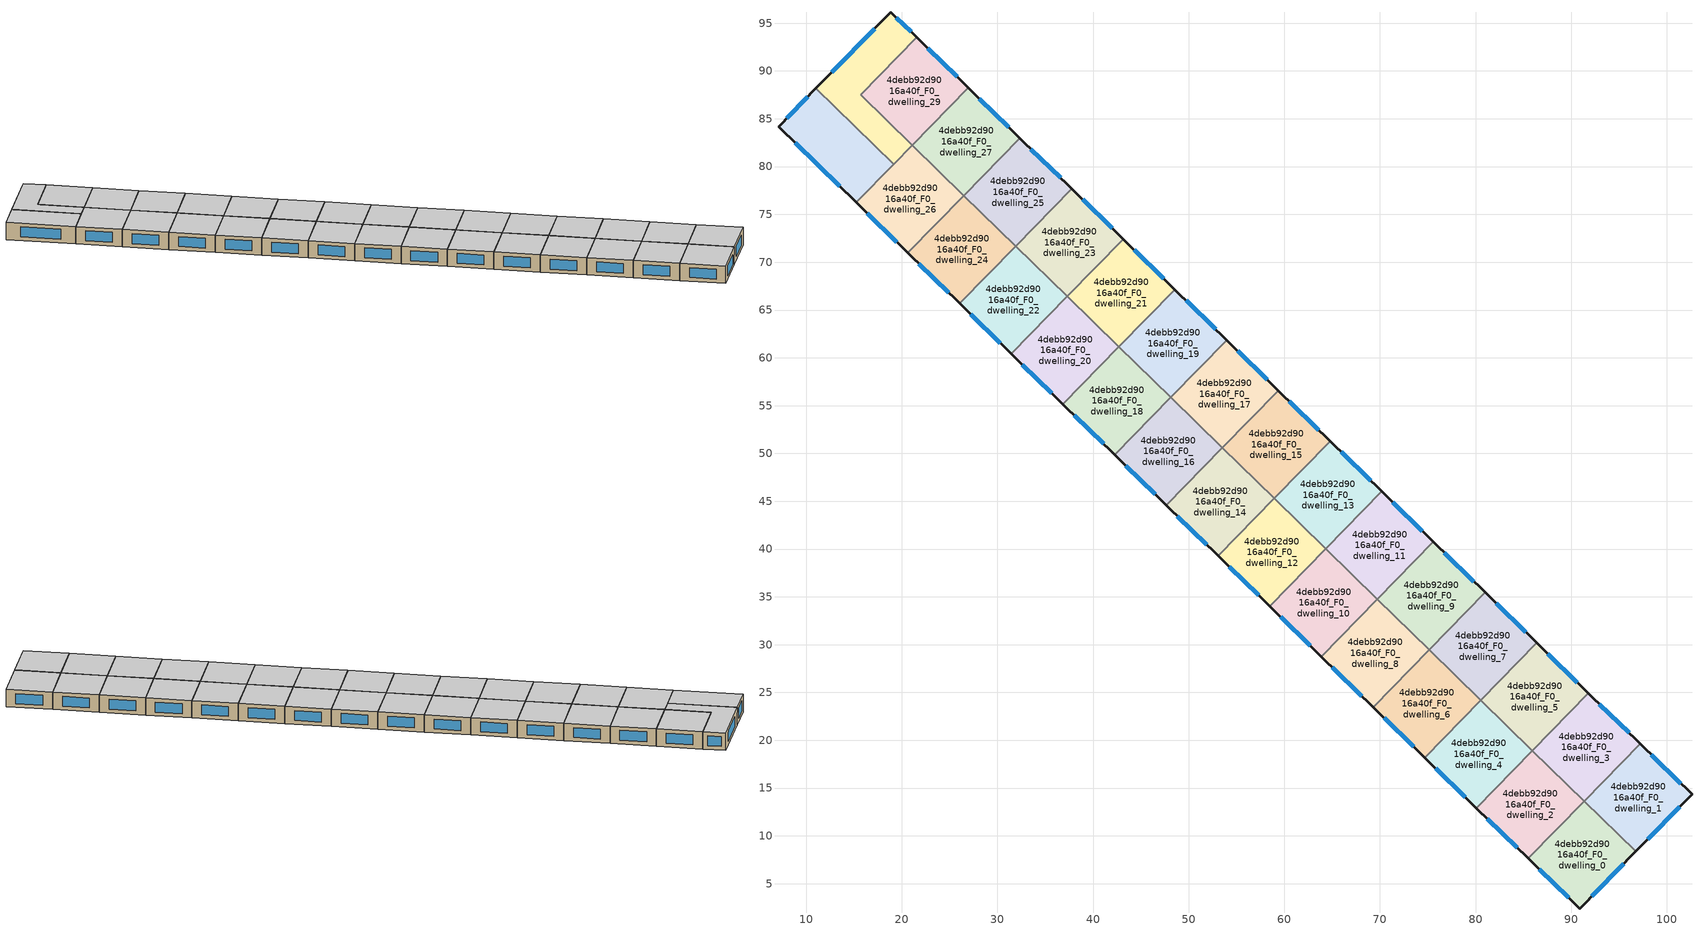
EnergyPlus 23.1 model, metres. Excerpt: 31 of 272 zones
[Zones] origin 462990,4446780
4debb92d9016a40f_F0_dwelling_0
 floor ground (EU_floor_Construction): 96.78,8.37 90.88,2.38 85.5,7.63 91.36,13.63 91.37,13.64 z0
 wall outside (EU_wall_Construction): 85.5,7.63 90.88,2.38 96.78,8.37 z0:3
 wall to 4debb92d9016a40f_F0_dwelling_2 (EU_wall_Construction): 91.36,13.63 85.5,7.63 z0:3
 wall to 4debb92d9016a40f_F0_dwelling_1 (EU_wall_Construction): 96.78,8.37 91.37,13.64 z0:3
 wall to 4debb92d9016a40f_F0_dwelling_3 (EU_wall_Construction): 91.37,13.64 91.36,13.63 z0:3
 window (EU_Window_Construction): 92.15,3.66 95.51,7.08 / 86.65,6.51 89.73,3.5 z0.64:2.36
 ceiling to 4debb92d9016a40f_F1_dwelling_0 (EU_floor_Construction): 90.88,2.38 96.78,8.37 91.37,13.64 91.36,13.63 85.5,7.63 z3
4debb92d9016a40f_F0_dwelling_1
 floor ground (EU_floor_Construction): 102.64,14.33 96.78,8.37 91.37,13.64 97.21,19.63 z0
 wall outside (EU_wall_Construction): 96.78,8.37 102.64,14.33 97.21,19.63 z0:3
 wall to 4debb92d9016a40f_F0_dwelling_3 (EU_wall_Construction): 97.21,19.63 91.37,13.64 z0:3
 window (EU_Window_Construction): 98.03,9.64 101.39,13.05 / 101.48,15.46 98.38,18.49 z0.64:2.36
 ceiling to 4debb92d9016a40f_F1_dwelling_1 (EU_floor_Construction): 96.78,8.37 102.64,14.33 97.21,19.63 91.37,13.64 z3
4debb92d9016a40f_F0_dwelling_10
 floor ground (EU_floor_Construction): 69.73,34.74 63.88,28.75 58.47,34.03 64.33,40.02 z0
 wall outside (EU_wall_Construction): 58.47,34.03 63.88,28.75 z0:3
 wall to 4debb92d9016a40f_F0_dwelling_12 (EU_wall_Construction): 64.33,40.02 58.47,34.03 z0:3
 wall to 4debb92d9016a40f_F0_dwelling_11 (EU_wall_Construction): 69.73,34.74 64.33,40.02 z0:3
 wall to 4debb92d9016a40f_F0_dwelling_8 (EU_wall_Construction): 63.88,28.75 69.73,34.74 z0:3
 window (EU_Window_Construction): 59.63,32.89 62.72,29.88 z0.64:2.36
 ceiling to 4debb92d9016a40f_F1_dwelling_10 (EU_floor_Construction): 63.88,28.75 69.73,34.74 64.33,40.02 58.47,34.03 z3
4debb92d9016a40f_F0_dwelling_11
 floor ground (EU_floor_Construction): 75.59,40.74 69.73,34.74 64.33,40.02 70.19,46.02 z0
 wall outside (EU_wall_Construction): 75.59,40.74 70.19,46.02 z0:3
 wall to 4debb92d9016a40f_F0_dwelling_13 (EU_wall_Construction): 70.19,46.02 64.33,40.02 z0:3
 wall to 4debb92d9016a40f_F0_dwelling_9 (EU_wall_Construction): 69.73,34.74 75.59,40.74 z0:3
 window (EU_Window_Construction): 74.43,41.87 71.34,44.89 z0.64:2.36
 ceiling to 4debb92d9016a40f_F1_dwelling_11 (EU_floor_Construction): 69.73,34.74 75.59,40.74 70.19,46.02 64.33,40.02 z3
4debb92d9016a40f_F0_dwelling_12
 floor ground (EU_floor_Construction): 64.33,40.02 58.47,34.03 53.07,39.3 58.92,45.3 z0
 wall outside (EU_wall_Construction): 53.07,39.3 58.47,34.03 z0:3
 wall to 4debb92d9016a40f_F0_dwelling_14 (EU_wall_Construction): 58.92,45.3 53.07,39.3 z0:3
 wall to 4debb92d9016a40f_F0_dwelling_13 (EU_wall_Construction): 64.33,40.02 58.92,45.3 z0:3
 window (EU_Window_Construction): 54.23,38.17 57.32,35.16 z0.64:2.36
 ceiling to 4debb92d9016a40f_F1_dwelling_12 (EU_floor_Construction): 58.47,34.03 64.33,40.02 58.92,45.3 53.07,39.3 z3
4debb92d9016a40f_F0_dwelling_13
 floor ground (EU_floor_Construction): 70.19,46.02 64.33,40.02 58.92,45.3 64.78,51.3 z0
 wall outside (EU_wall_Construction): 70.19,46.02 64.78,51.3 z0:3
 wall to 4debb92d9016a40f_F0_dwelling_15 (EU_wall_Construction): 64.78,51.3 58.92,45.3 z0:3
 window (EU_Window_Construction): 69.03,47.15 65.94,50.17 z0.64:2.36
 ceiling to 4debb92d9016a40f_F1_dwelling_13 (EU_floor_Construction): 64.33,40.02 70.19,46.02 64.78,51.3 58.92,45.3 z3
4debb92d9016a40f_F0_dwelling_14
 floor ground (EU_floor_Construction): 58.92,45.3 53.07,39.3 47.66,44.58 53.52,50.58 z0
 wall outside (EU_wall_Construction): 47.66,44.58 53.07,39.3 z0:3
 wall to 4debb92d9016a40f_F0_dwelling_16 (EU_wall_Construction): 53.52,50.58 47.66,44.58 z0:3
 wall to 4debb92d9016a40f_F0_dwelling_15 (EU_wall_Construction): 58.92,45.3 53.52,50.58 z0:3
 window (EU_Window_Construction): 48.82,43.45 51.91,40.43 z0.64:2.36
 ceiling to 4debb92d9016a40f_F1_dwelling_14 (EU_floor_Construction): 53.07,39.3 58.92,45.3 53.52,50.58 47.66,44.58 z3
4debb92d9016a40f_F0_dwelling_15
 floor ground (EU_floor_Construction): 64.78,51.3 58.92,45.3 53.52,50.58 59.38,56.58 z0
 wall outside (EU_wall_Construction): 64.78,51.3 59.38,56.58 z0:3
 wall to 4debb92d9016a40f_F0_dwelling_17 (EU_wall_Construction): 59.38,56.58 53.52,50.58 z0:3
 window (EU_Window_Construction): 63.62,52.43 60.53,55.45 z0.64:2.36
 ceiling to 4debb92d9016a40f_F1_dwelling_15 (EU_floor_Construction): 58.92,45.3 64.78,51.3 59.38,56.58 53.52,50.58 z3
4debb92d9016a40f_F0_dwelling_16
 floor ground (EU_floor_Construction): 53.52,50.58 47.66,44.58 42.26,49.86 48.11,55.86 z0
 wall outside (EU_wall_Construction): 42.26,49.86 47.66,44.58 z0:3
 wall to 4debb92d9016a40f_F0_dwelling_18 (EU_wall_Construction): 48.11,55.86 42.26,49.86 z0:3
 wall to 4debb92d9016a40f_F0_dwelling_17 (EU_wall_Construction): 53.52,50.58 48.11,55.86 z0:3
 window (EU_Window_Construction): 43.41,48.73 46.5,45.71 z0.64:2.36
 ceiling to 4debb92d9016a40f_F1_dwelling_16 (EU_floor_Construction): 47.66,44.58 53.52,50.58 48.11,55.86 42.26,49.86 z3
4debb92d9016a40f_F0_dwelling_17
 floor ground (EU_floor_Construction): 59.38,56.58 53.52,50.58 48.11,55.86 53.97,61.86 z0
 wall outside (EU_wall_Construction): 59.38,56.58 53.97,61.86 z0:3
 wall to 4debb92d9016a40f_F0_dwelling_19 (EU_wall_Construction): 53.97,61.86 48.11,55.86 z0:3
 window (EU_Window_Construction): 58.22,57.71 55.13,60.72 z0.64:2.36
 ceiling to 4debb92d9016a40f_F1_dwelling_17 (EU_floor_Construction): 53.52,50.58 59.38,56.58 53.97,61.86 48.11,55.86 z3
4debb92d9016a40f_F0_dwelling_18
 floor ground (EU_floor_Construction): 48.11,55.86 42.26,49.86 36.85,55.14 42.71,61.14 z0
 wall outside (EU_wall_Construction): 36.85,55.14 42.26,49.86 z0:3
 wall to 4debb92d9016a40f_F0_dwelling_20 (EU_wall_Construction): 42.71,61.14 36.85,55.14 z0:3
 wall to 4debb92d9016a40f_F0_dwelling_19 (EU_wall_Construction): 48.11,55.86 42.71,61.14 z0:3
 window (EU_Window_Construction): 38.01,54.01 41.1,50.99 z0.64:2.36
 ceiling to 4debb92d9016a40f_F1_dwelling_18 (EU_floor_Construction): 42.26,49.86 48.11,55.86 42.71,61.14 36.85,55.14 z3
4debb92d9016a40f_F0_dwelling_19
 floor ground (EU_floor_Construction): 53.97,61.86 48.11,55.86 42.71,61.14 48.56,67.13 z0
 wall outside (EU_wall_Construction): 53.97,61.86 48.56,67.13 z0:3
 wall to 4debb92d9016a40f_F0_dwelling_21 (EU_wall_Construction): 48.56,67.13 42.71,61.14 z0:3
 window (EU_Window_Construction): 52.81,62.99 49.72,66 z0.64:2.36
 ceiling to 4debb92d9016a40f_F1_dwelling_19 (EU_floor_Construction): 48.11,55.86 53.97,61.86 48.56,67.13 42.71,61.14 z3
4debb92d9016a40f_F0_dwelling_2
 floor ground (EU_floor_Construction): 91.36,13.63 85.5,7.63 80.09,12.91 85.95,18.91 z0
 wall outside (EU_wall_Construction): 80.09,12.91 85.5,7.63 z0:3
 wall to 4debb92d9016a40f_F0_dwelling_4 (EU_wall_Construction): 85.95,18.91 80.09,12.91 z0:3
 wall to 4debb92d9016a40f_F0_dwelling_3 (EU_wall_Construction): 91.36,13.63 85.95,18.91 z0:3
 window (EU_Window_Construction): 81.25,11.78 84.34,8.76 z0.64:2.36
 ceiling to 4debb92d9016a40f_F1_dwelling_2 (EU_floor_Construction): 85.5,7.63 91.36,13.63 85.95,18.91 80.09,12.91 z3
4debb92d9016a40f_F0_dwelling_20
 floor ground (EU_floor_Construction): 42.71,61.14 36.85,55.14 31.45,60.42 37.3,66.41 z0
 wall outside (EU_wall_Construction): 31.45,60.42 36.85,55.14 z0:3
 wall to 4debb92d9016a40f_F0_dwelling_22 (EU_wall_Construction): 37.3,66.41 31.45,60.42 z0:3
 wall to 4debb92d9016a40f_F0_dwelling_21 (EU_wall_Construction): 42.71,61.14 37.3,66.41 z0:3
 window (EU_Window_Construction): 32.6,59.29 35.69,56.27 z0.64:2.36
 ceiling to 4debb92d9016a40f_F1_dwelling_20 (EU_floor_Construction): 36.85,55.14 42.71,61.14 37.3,66.41 31.45,60.42 z3
4debb92d9016a40f_F0_dwelling_21
 floor ground (EU_floor_Construction): 48.56,67.13 42.71,61.14 37.3,66.41 43.16,72.41 z0
 wall outside (EU_wall_Construction): 48.56,67.13 43.16,72.41 z0:3
 wall to 4debb92d9016a40f_F0_dwelling_23 (EU_wall_Construction): 43.16,72.41 37.3,66.41 z0:3
 window (EU_Window_Construction): 47.41,68.26 44.32,71.28 z0.64:2.36
 ceiling to 4debb92d9016a40f_F1_dwelling_21 (EU_floor_Construction): 42.71,61.14 48.56,67.13 43.16,72.41 37.3,66.41 z3
4debb92d9016a40f_F0_dwelling_22
 floor ground (EU_floor_Construction): 37.3,66.41 31.45,60.42 26.04,65.7 31.9,71.69 z0
 wall outside (EU_wall_Construction): 26.04,65.7 31.45,60.42 z0:3
 wall to 4debb92d9016a40f_F0_dwelling_24 (EU_wall_Construction): 31.9,71.69 26.04,65.7 z0:3
 wall to 4debb92d9016a40f_F0_dwelling_23 (EU_wall_Construction): 37.3,66.41 31.9,71.69 z0:3
 window (EU_Window_Construction): 27.2,64.56 30.29,61.55 z0.64:2.36
 ceiling to 4debb92d9016a40f_F1_dwelling_22 (EU_floor_Construction): 31.45,60.42 37.3,66.41 31.9,71.69 26.04,65.7 z3
4debb92d9016a40f_F0_dwelling_23
 floor ground (EU_floor_Construction): 43.16,72.41 37.3,66.41 31.9,71.69 37.75,77.69 z0
 wall outside (EU_wall_Construction): 43.16,72.41 37.75,77.69 z0:3
 wall to 4debb92d9016a40f_F0_dwelling_25 (EU_wall_Construction): 37.75,77.69 31.9,71.69 z0:3
 window (EU_Window_Construction): 42,73.54 38.91,76.56 z0.64:2.36
 ceiling to 4debb92d9016a40f_F1_dwelling_23 (EU_floor_Construction): 37.3,66.41 43.16,72.41 37.75,77.69 31.9,71.69 z3
4debb92d9016a40f_F0_dwelling_24
 floor ground (EU_floor_Construction): 31.9,71.69 26.04,65.7 20.63,70.97 26.49,76.97 z0
 wall outside (EU_wall_Construction): 20.63,70.97 26.04,65.7 z0:3
 wall to 4debb92d9016a40f_F0_dwelling_26 (EU_wall_Construction): 26.49,76.97 20.63,70.97 z0:3
 wall to 4debb92d9016a40f_F0_dwelling_25 (EU_wall_Construction): 31.9,71.69 26.49,76.97 z0:3
 window (EU_Window_Construction): 21.79,69.84 24.88,66.83 z0.64:2.36
 ceiling to 4debb92d9016a40f_F1_dwelling_24 (EU_floor_Construction): 26.04,65.7 31.9,71.69 26.49,76.97 20.63,70.97 z3
4debb92d9016a40f_F0_dwelling_25
 floor ground (EU_floor_Construction): 37.75,77.69 31.9,71.69 26.49,76.97 32.35,82.97 z0
 wall outside (EU_wall_Construction): 37.75,77.69 32.35,82.97 z0:3
 wall to 4debb92d9016a40f_F0_dwelling_27 (EU_wall_Construction): 32.35,82.97 26.49,76.97 z0:3
 window (EU_Window_Construction): 36.6,78.82 33.5,81.84 z0.64:2.36
 ceiling to 4debb92d9016a40f_F1_dwelling_25 (EU_floor_Construction): 31.9,71.69 37.75,77.69 32.35,82.97 26.49,76.97 z3
4debb92d9016a40f_F0_dwelling_26
 floor ground (EU_floor_Construction): 26.49,76.97 20.63,70.97 15.23,76.25 21.09,82.25 z0
 wall outside (EU_wall_Construction): 15.23,76.25 20.63,70.97 z0:3
 wall to 4debb92d9016a40f_F0_dwelling_27 (EU_wall_Construction): 26.49,76.97 21.09,82.25 z0:3
 wall to 4debb92d9016a40f_F0_dwelling_28 (EU_wall_Construction): 19.13,80.24 15.23,76.25 z0:3
 wall to 4debb92d9016a40f_F0_dwelling_30 (EU_wall_Construction): 21.09,82.25 19.13,80.24 z0:3
 window (EU_Window_Construction): 16.39,75.12 19.48,72.1 z0.64:2.36
 ceiling to 4debb92d9016a40f_F1_dwelling_26 (EU_floor_Construction): 20.63,70.97 26.49,76.97 21.09,82.25 15.23,76.25 z3
4debb92d9016a40f_F0_dwelling_27
 floor ground (EU_floor_Construction): 32.35,82.97 26.49,76.97 21.09,82.25 26.94,88.25 z0
 wall outside (EU_wall_Construction): 32.35,82.97 26.94,88.25 z0:3
 wall to 4debb92d9016a40f_F0_dwelling_29 (EU_wall_Construction): 26.94,88.25 21.09,82.25 z0:3
 window (EU_Window_Construction): 31.19,84.1 28.1,87.12 z0.64:2.36
 ceiling to 4debb92d9016a40f_F1_dwelling_27 (EU_floor_Construction): 26.49,76.97 32.35,82.97 26.94,88.25 21.09,82.25 z3
4debb92d9016a40f_F0_dwelling_28
 floor ground (EU_floor_Construction): 19.13,80.24 15.23,76.25 7.1,84.19 11.01,88.17 z0
 wall outside (EU_wall_Construction): 11.01,88.17 7.1,84.19 15.23,76.25 z0:3
 wall to 4debb92d9016a40f_F0_dwelling_30 (EU_wall_Construction): 19.13,80.24 11.01,88.17 z0:3
 window (EU_Window_Construction): 10.17,87.32 7.94,85.04 / 8.84,82.49 13.49,77.95 z0.64:2.36
 ceiling to 4debb92d9016a40f_F1_dwelling_28 (EU_floor_Construction): 15.23,76.25 19.13,80.24 11.01,88.17 7.1,84.19 z3
4debb92d9016a40f_F0_dwelling_29
 floor ground (EU_floor_Construction): 26.94,88.25 21.09,82.25 15.68,87.53 21.54,93.53 z0
 wall outside (EU_wall_Construction): 26.94,88.25 21.54,93.53 z0:3
 wall to 4debb92d9016a40f_F0_dwelling_30 (EU_wall_Construction): 21.54,93.53 15.68,87.53 21.09,82.25 z0:3
 window (EU_Window_Construction): 25.78,89.38 22.69,92.39 z0.64:2.36
 ceiling to 4debb92d9016a40f_F1_dwelling_29 (EU_floor_Construction): 21.09,82.25 26.94,88.25 21.54,93.53 15.68,87.53 z3
4debb92d9016a40f_F0_dwelling_3
 floor ground (EU_floor_Construction): 97.21,19.63 91.36,13.63 85.95,18.91 91.81,24.91 z0
 wall outside (EU_wall_Construction): 97.21,19.63 91.81,24.91 z0:3
 wall to 4debb92d9016a40f_F0_dwelling_5 (EU_wall_Construction): 91.81,24.91 85.95,18.91 z0:3
 window (EU_Window_Construction): 96.06,20.76 92.97,23.78 z0.64:2.36
 ceiling to 4debb92d9016a40f_F1_dwelling_3 (EU_floor_Construction): 91.36,13.63 97.21,19.63 91.81,24.91 85.95,18.91 z3
4debb92d9016a40f_F0_dwelling_30
 floor ground (EU_floor_Construction): 21.54,93.53 15.68,87.53 21.09,82.25 19.13,80.24 11.01,88.17 18.85,96.14 z0
 wall outside (EU_wall_Construction): 21.54,93.53 18.85,96.14 11.01,88.17 z0:3
 window (EU_Window_Construction): 17.17,94.43 12.69,89.88 / 20.96,94.09 19.43,95.58 z0.64:2.36
 ceiling to 4debb92d9016a40f_F1_dwelling_30 (EU_floor_Construction): 21.09,82.25 15.68,87.53 21.54,93.53 18.85,96.14 11.01,88.17 19.13,80.24 z3
4debb92d9016a40f_F0_dwelling_4
 floor ground (EU_floor_Construction): 85.95,18.91 80.09,12.91 74.69,18.19 80.55,24.19 z0
 wall outside (EU_wall_Construction): 74.69,18.19 80.09,12.91 z0:3
 wall to 4debb92d9016a40f_F0_dwelling_6 (EU_wall_Construction): 80.55,24.19 74.69,18.19 z0:3
 wall to 4debb92d9016a40f_F0_dwelling_5 (EU_wall_Construction): 85.95,18.91 80.55,24.19 z0:3
 window (EU_Window_Construction): 75.85,17.06 78.94,14.04 z0.64:2.36
 ceiling to 4debb92d9016a40f_F1_dwelling_4 (EU_floor_Construction): 80.09,12.91 85.95,18.91 80.55,24.19 74.69,18.19 z3
4debb92d9016a40f_F0_dwelling_5
 floor ground (EU_floor_Construction): 91.81,24.91 85.95,18.91 80.55,24.19 86.4,30.18 z0
 wall outside (EU_wall_Construction): 91.81,24.91 86.4,30.18 z0:3
 wall to 4debb92d9016a40f_F0_dwelling_7 (EU_wall_Construction): 86.4,30.18 80.55,24.19 z0:3
 window (EU_Window_Construction): 90.65,26.04 87.56,29.05 z0.64:2.36
 ceiling to 4debb92d9016a40f_F1_dwelling_5 (EU_floor_Construction): 85.95,18.91 91.81,24.91 86.4,30.18 80.55,24.19 z3
4debb92d9016a40f_F0_dwelling_6
 floor ground (EU_floor_Construction): 80.55,24.19 74.69,18.19 69.28,23.47 75.14,29.47 z0
 wall outside (EU_wall_Construction): 69.28,23.47 74.69,18.19 z0:3
 wall to 4debb92d9016a40f_F0_dwelling_8 (EU_wall_Construction): 75.14,29.47 69.28,23.47 z0:3
 wall to 4debb92d9016a40f_F0_dwelling_7 (EU_wall_Construction): 80.55,24.19 75.14,29.47 z0:3
 window (EU_Window_Construction): 70.44,22.34 73.53,19.32 z0.64:2.36
 ceiling to 4debb92d9016a40f_F1_dwelling_6 (EU_floor_Construction): 74.69,18.19 80.55,24.19 75.14,29.47 69.28,23.47 z3
4debb92d9016a40f_F0_dwelling_7
 floor ground (EU_floor_Construction): 86.4,30.18 80.55,24.19 75.14,29.47 81,35.46 z0
 wall outside (EU_wall_Construction): 86.4,30.18 81,35.46 z0:3
 wall to 4debb92d9016a40f_F0_dwelling_9 (EU_wall_Construction): 81,35.46 75.14,29.47 z0:3
 window (EU_Window_Construction): 85.25,31.32 82.16,34.33 z0.64:2.36
 ceiling to 4debb92d9016a40f_F1_dwelling_7 (EU_floor_Construction): 80.55,24.19 86.4,30.18 81,35.46 75.14,29.47 z3
4debb92d9016a40f_F0_dwelling_8
 floor ground (EU_floor_Construction): 75.14,29.47 69.28,23.47 63.88,28.75 69.73,34.74 z0
 wall outside (EU_wall_Construction): 63.88,28.75 69.28,23.47 z0:3
 wall to 4debb92d9016a40f_F0_dwelling_9 (EU_wall_Construction): 75.14,29.47 69.73,34.74 z0:3
 window (EU_Window_Construction): 65.04,27.62 68.13,24.6 z0.64:2.36
 ceiling to 4debb92d9016a40f_F1_dwelling_8 (EU_floor_Construction): 69.28,23.47 75.14,29.47 69.73,34.74 63.88,28.75 z3
4debb92d9016a40f_F0_dwelling_9
 floor ground (EU_floor_Construction): 81,35.46 75.14,29.47 69.73,34.74 75.59,40.74 z0
 wall outside (EU_wall_Construction): 81,35.46 75.59,40.74 z0:3
 window (EU_Window_Construction): 79.84,36.59 76.75,39.61 z0.64:2.36
 ceiling to 4debb92d9016a40f_F1_dwelling_9 (EU_floor_Construction): 75.14,29.47 81,35.46 75.59,40.74 69.73,34.74 z3
[Building]
EU S2 Campaign: North Axis=0; Terrain=City; Solar Distribution=FullExterior
[Site:Location]
Yerevan-Zvartnots.Intl.AP: Latitude=40.15; Longitude=44.383; Time Zone=4; Elevation=854
[SizingPeriod:WeatherFileDays]
AnnualSizingPeriod: Begin Month=1; Begin Day of Month=1; End Month=12; End Day of Month=31; Day of Week for Start Day=Monday; Use Weather File Daylight Saving Period=No; Use Weather File Rain and Snow Indicators=No
[MATERIAL]
EU_InternalMass_Material: Roughness=MediumRough; Thickness=0.1; Conductivity=1; Density=1800; Specific Heat=900; Thermal Absorptance=0.9; Solar Absorptance=0.7; Visible Absorptance=0.7
[MATERIAL:NOMASS] Roughness=MediumRough; Thermal Absorptance=0.9; Solar Absorptance=0.7; Visible Absorptance=0.7
Name | Thermal Resistance
EU_wall_NoMass | 1.05043
EU_floor_NoMass | 0.478065
[WINDOWMATERIAL:SIMPLEGLAZINGSYSTEM]
EU_Window_SimpleGlazing: UFactor=2.5566; Solar Heat Gain Coefficient=0.75; Visible Transmittance=0.75
[CONSTRUCTION]
EU_wall_Construction: EU_wall_NoMass
EU_floor_Construction: EU_floor_NoMass
EU_Window_Construction: EU_Window_SimpleGlazing
EU_InternalMass_Construction: EU_InternalMass_Material
[ZONE] Type=1; Multiplier=1; Ceiling Height=autocalculate; Floor Area=autocalculate; Part of Total Floor Area=Yes
Name | Volume
4debb92d9016a40f_F0_dwelling_0; 4debb92d9016a40f_F0_dwelling_11; 4debb92d9016a40f_F0_dwelling_21 | 189.997
4debb92d9016a40f_F0_dwelling_1; 4debb92d9016a40f_F0_dwelling_12; 4debb92d9016a40f_F0_dwelling_18; 4debb92d9016a40f_F0_dwelling_22; 4debb92d9016a40f_F0_dwelling_27 | 190
4debb92d9016a40f_F0_dwelling_10 | 189.965
4debb92d9016a40f_F0_dwelling_13; 4debb92d9016a40f_F0_dwelling_6; 4debb92d9016a40f_F0_dwelling_7 | 190.016
4debb92d9016a40f_F0_dwelling_14; 4debb92d9016a40f_F0_dwelling_17 | 189.998
4debb92d9016a40f_F0_dwelling_15; 4debb92d9016a40f_F0_dwelling_16; 4debb92d9016a40f_F0_dwelling_2; 4debb92d9016a40f_F0_dwelling_24; 4debb92d9016a40f_F0_dwelling_25; 4debb92d9016a40f_F0_dwelling_26; 4debb92d9016a40f_F0_dwelling_29; 4debb92d9016a40f_F0_dwelling_3; 4debb92d9016a40f_F0_dwelling_8 | 189.999
4debb92d9016a40f_F0_dwelling_19 | 190.033
4debb92d9016a40f_F0_dwelling_20; 4debb92d9016a40f_F0_dwelling_4; 4debb92d9016a40f_F0_dwelling_5 | 189.981
4debb92d9016a40f_F0_dwelling_23; 4debb92d9016a40f_F0_dwelling_9 | 190.015
4debb92d9016a40f_F0_dwelling_28 | 190.003
4debb92d9016a40f_F0_dwelling_30 | 189.992
[INTERNALMASS] Construction=EU_InternalMass_Construction
Name | Zone or ZoneList | Surface Area
4debb92d9016a40f_F0_dwelling_0_EU_InternalMass | 4debb92d9016a40f_F0_dwelling_0 | 63.3356
4debb92d9016a40f_F0_dwelling_1_EU_InternalMass | 4debb92d9016a40f_F0_dwelling_1 | 63.334
4debb92d9016a40f_F0_dwelling_2_EU_InternalMass | 4debb92d9016a40f_F0_dwelling_2 | 63.3317
4debb92d9016a40f_F0_dwelling_3_EU_InternalMass | 4debb92d9016a40f_F0_dwelling_3 | 63.3328
4debb92d9016a40f_F0_dwelling_4_EU_InternalMass | 4debb92d9016a40f_F0_dwelling_4 | 63.3284
4debb92d9016a40f_F0_dwelling_5_EU_InternalMass | 4debb92d9016a40f_F0_dwelling_5 | 63.3312
4debb92d9016a40f_F0_dwelling_6_EU_InternalMass | 4debb92d9016a40f_F0_dwelling_6 | 63.3387
4debb92d9016a40f_F0_dwelling_7_EU_InternalMass | 4debb92d9016a40f_F0_dwelling_7 | 63.336
4debb92d9016a40f_F0_dwelling_8_EU_InternalMass | 4debb92d9016a40f_F0_dwelling_8 | 63.3331
4debb92d9016a40f_F0_dwelling_9_EU_InternalMass | 4debb92d9016a40f_F0_dwelling_9 | 63.3384
4debb92d9016a40f_F0_dwelling_10_EU_InternalMass | 4debb92d9016a40f_F0_dwelling_10 | 63.3231
4debb92d9016a40f_F0_dwelling_11_EU_InternalMass | 4debb92d9016a40f_F0_dwelling_11 | 63.3311
4debb92d9016a40f_F0_dwelling_12_EU_InternalMass | 4debb92d9016a40f_F0_dwelling_12 | 63.3334
4debb92d9016a40f_F0_dwelling_13_EU_InternalMass | 4debb92d9016a40f_F0_dwelling_13 | 63.3387
4debb92d9016a40f_F0_dwelling_14_EU_InternalMass | 4debb92d9016a40f_F0_dwelling_14 | 63.3328
4debb92d9016a40f_F0_dwelling_15_EU_InternalMass | 4debb92d9016a40f_F0_dwelling_15 | 63.3344
4debb92d9016a40f_F0_dwelling_16_EU_InternalMass | 4debb92d9016a40f_F0_dwelling_16 | 63.333
4debb92d9016a40f_F0_dwelling_17_EU_InternalMass | 4debb92d9016a40f_F0_dwelling_17 | 63.3315
4debb92d9016a40f_F0_dwelling_18_EU_InternalMass | 4debb92d9016a40f_F0_dwelling_18 | 63.3334
4debb92d9016a40f_F0_dwelling_19_EU_InternalMass | 4debb92d9016a40f_F0_dwelling_19 | 63.3456
4debb92d9016a40f_F0_dwelling_20_EU_InternalMass | 4debb92d9016a40f_F0_dwelling_20 | 63.3258
4debb92d9016a40f_F0_dwelling_21_EU_InternalMass | 4debb92d9016a40f_F0_dwelling_21 | 63.3311
4debb92d9016a40f_F0_dwelling_22_EU_InternalMass | 4debb92d9016a40f_F0_dwelling_22 | 63.332
4debb92d9016a40f_F0_dwelling_23_EU_InternalMass | 4debb92d9016a40f_F0_dwelling_23 | 63.3384
4debb92d9016a40f_F0_dwelling_24_EU_InternalMass | 4debb92d9016a40f_F0_dwelling_24 | 63.333
4debb92d9016a40f_F0_dwelling_25_EU_InternalMass | 4debb92d9016a40f_F0_dwelling_25 | 63.333
4debb92d9016a40f_F0_dwelling_26_EU_InternalMass | 4debb92d9016a40f_F0_dwelling_26 | 63.3357
4debb92d9016a40f_F0_dwelling_27_EU_InternalMass | 4debb92d9016a40f_F0_dwelling_27 | 63.3347
4debb92d9016a40f_F0_dwelling_28_EU_InternalMass | 4debb92d9016a40f_F0_dwelling_28 | 63.3359
4debb92d9016a40f_F0_dwelling_29_EU_InternalMass | 4debb92d9016a40f_F0_dwelling_29 | 63.3343
4debb92d9016a40f_F0_dwelling_30_EU_InternalMass | 4debb92d9016a40f_F0_dwelling_30 | 63.3306
[OTHEREQUIPMENT] Fuel Type=Electricity; Design Level Calculation Method=Watts/Area; Power per Zone Floor Area=1; Fraction Latent=0; Fraction Radiant=0; Fraction Lost=0; Carbon Dioxide Generation Rate=0; EndUse Subcategory=EU_Step8_InternalGains
Name | Zone or ZoneList or Space or SpaceList | Schedule
EU_Step8_InternalGain_4debb92d9016a40f_F0_dwelling_0_f000 | 4debb92d9016a40f_F0_dwelling_0 | EU_Step8_GainSchedule_4debb92d9016a40f_F0_dwelling_0_f000
EU_Step8_InternalGain_4debb92d9016a40f_F0_dwelling_1_f000 | 4debb92d9016a40f_F0_dwelling_1 | EU_Step8_GainSchedule_4debb92d9016a40f_F0_dwelling_1_f000
EU_Step8_InternalGain_4debb92d9016a40f_F0_dwelling_2_f000 | 4debb92d9016a40f_F0_dwelling_2 | EU_Step8_GainSchedule_4debb92d9016a40f_F0_dwelling_2_f000
EU_Step8_InternalGain_4debb92d9016a40f_F0_dwelling_3_f000 | 4debb92d9016a40f_F0_dwelling_3 | EU_Step8_GainSchedule_4debb92d9016a40f_F0_dwelling_3_f000
EU_Step8_InternalGain_4debb92d9016a40f_F0_dwelling_4_f000 | 4debb92d9016a40f_F0_dwelling_4 | EU_Step8_GainSchedule_4debb92d9016a40f_F0_dwelling_4_f000
EU_Step8_InternalGain_4debb92d9016a40f_F0_dwelling_5_f000 | 4debb92d9016a40f_F0_dwelling_5 | EU_Step8_GainSchedule_4debb92d9016a40f_F0_dwelling_5_f000
EU_Step8_InternalGain_4debb92d9016a40f_F0_dwelling_6_f000 | 4debb92d9016a40f_F0_dwelling_6 | EU_Step8_GainSchedule_4debb92d9016a40f_F0_dwelling_6_f000
EU_Step8_InternalGain_4debb92d9016a40f_F0_dwelling_7_f000 | 4debb92d9016a40f_F0_dwelling_7 | EU_Step8_GainSchedule_4debb92d9016a40f_F0_dwelling_7_f000
EU_Step8_InternalGain_4debb92d9016a40f_F0_dwelling_8_f000 | 4debb92d9016a40f_F0_dwelling_8 | EU_Step8_GainSchedule_4debb92d9016a40f_F0_dwelling_8_f000
EU_Step8_InternalGain_4debb92d9016a40f_F0_dwelling_9_f000 | 4debb92d9016a40f_F0_dwelling_9 | EU_Step8_GainSchedule_4debb92d9016a40f_F0_dwelling_9_f000
EU_Step8_InternalGain_4debb92d9016a40f_F0_dwelling_10_f000 | 4debb92d9016a40f_F0_dwelling_10 | EU_Step8_GainSchedule_4debb92d9016a40f_F0_dwelling_10_f000
EU_Step8_InternalGain_4debb92d9016a40f_F0_dwelling_11_f000 | 4debb92d9016a40f_F0_dwelling_11 | EU_Step8_GainSchedule_4debb92d9016a40f_F0_dwelling_11_f000
EU_Step8_InternalGain_4debb92d9016a40f_F0_dwelling_12_f000 | 4debb92d9016a40f_F0_dwelling_12 | EU_Step8_GainSchedule_4debb92d9016a40f_F0_dwelling_12_f000
EU_Step8_InternalGain_4debb92d9016a40f_F0_dwelling_13_f000 | 4debb92d9016a40f_F0_dwelling_13 | EU_Step8_GainSchedule_4debb92d9016a40f_F0_dwelling_13_f000
EU_Step8_InternalGain_4debb92d9016a40f_F0_dwelling_14_f000 | 4debb92d9016a40f_F0_dwelling_14 | EU_Step8_GainSchedule_4debb92d9016a40f_F0_dwelling_14_f000
EU_Step8_InternalGain_4debb92d9016a40f_F0_dwelling_15_f000 | 4debb92d9016a40f_F0_dwelling_15 | EU_Step8_GainSchedule_4debb92d9016a40f_F0_dwelling_15_f000
EU_Step8_InternalGain_4debb92d9016a40f_F0_dwelling_16_f000 | 4debb92d9016a40f_F0_dwelling_16 | EU_Step8_GainSchedule_4debb92d9016a40f_F0_dwelling_16_f000
EU_Step8_InternalGain_4debb92d9016a40f_F0_dwelling_17_f000 | 4debb92d9016a40f_F0_dwelling_17 | EU_Step8_GainSchedule_4debb92d9016a40f_F0_dwelling_17_f000
EU_Step8_InternalGain_4debb92d9016a40f_F0_dwelling_18_f000 | 4debb92d9016a40f_F0_dwelling_18 | EU_Step8_GainSchedule_4debb92d9016a40f_F0_dwelling_18_f000
EU_Step8_InternalGain_4debb92d9016a40f_F0_dwelling_19_f000 | 4debb92d9016a40f_F0_dwelling_19 | EU_Step8_GainSchedule_4debb92d9016a40f_F0_dwelling_19_f000
EU_Step8_InternalGain_4debb92d9016a40f_F0_dwelling_20_f000 | 4debb92d9016a40f_F0_dwelling_20 | EU_Step8_GainSchedule_4debb92d9016a40f_F0_dwelling_20_f000
EU_Step8_InternalGain_4debb92d9016a40f_F0_dwelling_21_f000 | 4debb92d9016a40f_F0_dwelling_21 | EU_Step8_GainSchedule_4debb92d9016a40f_F0_dwelling_21_f000
EU_Step8_InternalGain_4debb92d9016a40f_F0_dwelling_22_f000 | 4debb92d9016a40f_F0_dwelling_22 | EU_Step8_GainSchedule_4debb92d9016a40f_F0_dwelling_22_f000
EU_Step8_InternalGain_4debb92d9016a40f_F0_dwelling_23_f000 | 4debb92d9016a40f_F0_dwelling_23 | EU_Step8_GainSchedule_4debb92d9016a40f_F0_dwelling_23_f000
EU_Step8_InternalGain_4debb92d9016a40f_F0_dwelling_24_f000 | 4debb92d9016a40f_F0_dwelling_24 | EU_Step8_GainSchedule_4debb92d9016a40f_F0_dwelling_24_f000
EU_Step8_InternalGain_4debb92d9016a40f_F0_dwelling_25_f000 | 4debb92d9016a40f_F0_dwelling_25 | EU_Step8_GainSchedule_4debb92d9016a40f_F0_dwelling_25_f000
EU_Step8_InternalGain_4debb92d9016a40f_F0_dwelling_26_f000 | 4debb92d9016a40f_F0_dwelling_26 | EU_Step8_GainSchedule_4debb92d9016a40f_F0_dwelling_26_f000
EU_Step8_InternalGain_4debb92d9016a40f_F0_dwelling_27_f000 | 4debb92d9016a40f_F0_dwelling_27 | EU_Step8_GainSchedule_4debb92d9016a40f_F0_dwelling_27_f000
EU_Step8_InternalGain_4debb92d9016a40f_F0_dwelling_28_f000 | 4debb92d9016a40f_F0_dwelling_28 | EU_Step8_GainSchedule_4debb92d9016a40f_F0_dwelling_28_f000
EU_Step8_InternalGain_4debb92d9016a40f_F0_dwelling_29_f000 | 4debb92d9016a40f_F0_dwelling_29 | EU_Step8_GainSchedule_4debb92d9016a40f_F0_dwelling_29_f000
EU_Step8_InternalGain_4debb92d9016a40f_F0_dwelling_30_f000 | 4debb92d9016a40f_F0_dwelling_30 | EU_Step8_GainSchedule_4debb92d9016a40f_F0_dwelling_30_f000
[ZONEVENTILATION:DESIGNFLOWRATE] Schedule=EU_AlwaysOn; Design Flow Rate Calculation Method=AirChanges/Hour; Air Changes per Hour=0.557805; Ventilation Type=Natural; Fan Pressure Rise=0; Fan Total Efficiency=1; Constant Term Coefficient=1; Temperature Term Coefficient=0; Velocity Term Coefficient=0; Velocity Squared Term Coefficient=0; Minimum Indoor Temperature=-100; Maximum Indoor Temperature=100; Delta Temperature=-100; Minimum Outdoor Temperature=-100; Maximum Outdoor Temperature=100; Maximum Wind Speed=40
Name | Zone or ZoneList or Space or SpaceList
EU_ConstantAir_4debb92d9016a40f_F0_dwelling_0 | 4debb92d9016a40f_F0_dwelling_0
EU_ConstantAir_4debb92d9016a40f_F0_dwelling_1 | 4debb92d9016a40f_F0_dwelling_1
EU_ConstantAir_4debb92d9016a40f_F0_dwelling_2 | 4debb92d9016a40f_F0_dwelling_2
EU_ConstantAir_4debb92d9016a40f_F0_dwelling_3 | 4debb92d9016a40f_F0_dwelling_3
EU_ConstantAir_4debb92d9016a40f_F0_dwelling_4 | 4debb92d9016a40f_F0_dwelling_4
EU_ConstantAir_4debb92d9016a40f_F0_dwelling_5 | 4debb92d9016a40f_F0_dwelling_5
EU_ConstantAir_4debb92d9016a40f_F0_dwelling_6 | 4debb92d9016a40f_F0_dwelling_6
EU_ConstantAir_4debb92d9016a40f_F0_dwelling_7 | 4debb92d9016a40f_F0_dwelling_7
EU_ConstantAir_4debb92d9016a40f_F0_dwelling_8 | 4debb92d9016a40f_F0_dwelling_8
EU_ConstantAir_4debb92d9016a40f_F0_dwelling_9 | 4debb92d9016a40f_F0_dwelling_9
EU_ConstantAir_4debb92d9016a40f_F0_dwelling_10 | 4debb92d9016a40f_F0_dwelling_10
EU_ConstantAir_4debb92d9016a40f_F0_dwelling_11 | 4debb92d9016a40f_F0_dwelling_11
EU_ConstantAir_4debb92d9016a40f_F0_dwelling_12 | 4debb92d9016a40f_F0_dwelling_12
EU_ConstantAir_4debb92d9016a40f_F0_dwelling_13 | 4debb92d9016a40f_F0_dwelling_13
EU_ConstantAir_4debb92d9016a40f_F0_dwelling_14 | 4debb92d9016a40f_F0_dwelling_14
EU_ConstantAir_4debb92d9016a40f_F0_dwelling_15 | 4debb92d9016a40f_F0_dwelling_15
EU_ConstantAir_4debb92d9016a40f_F0_dwelling_16 | 4debb92d9016a40f_F0_dwelling_16
EU_ConstantAir_4debb92d9016a40f_F0_dwelling_17 | 4debb92d9016a40f_F0_dwelling_17
EU_ConstantAir_4debb92d9016a40f_F0_dwelling_18 | 4debb92d9016a40f_F0_dwelling_18
EU_ConstantAir_4debb92d9016a40f_F0_dwelling_19 | 4debb92d9016a40f_F0_dwelling_19
EU_ConstantAir_4debb92d9016a40f_F0_dwelling_20 | 4debb92d9016a40f_F0_dwelling_20
EU_ConstantAir_4debb92d9016a40f_F0_dwelling_21 | 4debb92d9016a40f_F0_dwelling_21
EU_ConstantAir_4debb92d9016a40f_F0_dwelling_22 | 4debb92d9016a40f_F0_dwelling_22
EU_ConstantAir_4debb92d9016a40f_F0_dwelling_23 | 4debb92d9016a40f_F0_dwelling_23
EU_ConstantAir_4debb92d9016a40f_F0_dwelling_24 | 4debb92d9016a40f_F0_dwelling_24
EU_ConstantAir_4debb92d9016a40f_F0_dwelling_25 | 4debb92d9016a40f_F0_dwelling_25
EU_ConstantAir_4debb92d9016a40f_F0_dwelling_26 | 4debb92d9016a40f_F0_dwelling_26
EU_ConstantAir_4debb92d9016a40f_F0_dwelling_27 | 4debb92d9016a40f_F0_dwelling_27
EU_ConstantAir_4debb92d9016a40f_F0_dwelling_28 | 4debb92d9016a40f_F0_dwelling_28
EU_ConstantAir_4debb92d9016a40f_F0_dwelling_29 | 4debb92d9016a40f_F0_dwelling_29
EU_ConstantAir_4debb92d9016a40f_F0_dwelling_30 | 4debb92d9016a40f_F0_dwelling_30
[HVACTEMPLATE:THERMOSTAT] Constant Heating Setpoint=20; Constant Cooling Setpoint=50
EU_HeatOnly_4debb92d9016a40f_F0_dwelling_0; EU_HeatOnly_4debb92d9016a40f_F0_dwelling_1; EU_HeatOnly_4debb92d9016a40f_F0_dwelling_2; EU_HeatOnly_4debb92d9016a40f_F0_dwelling_3; EU_HeatOnly_4debb92d9016a40f_F0_dwelling_4; EU_HeatOnly_4debb92d9016a40f_F0_dwelling_5; EU_HeatOnly_4debb92d9016a40f_F0_dwelling_6; EU_HeatOnly_4debb92d9016a40f_F0_dwelling_7; EU_HeatOnly_4debb92d9016a40f_F0_dwelling_8; EU_HeatOnly_4debb92d9016a40f_F0_dwelling_9; EU_HeatOnly_4debb92d9016a40f_F0_dwelling_10; EU_HeatOnly_4debb92d9016a40f_F0_dwelling_11; EU_HeatOnly_4debb92d9016a40f_F0_dwelling_12; EU_HeatOnly_4debb92d9016a40f_F0_dwelling_13; EU_HeatOnly_4debb92d9016a40f_F0_dwelling_14; EU_HeatOnly_4debb92d9016a40f_F0_dwelling_15; EU_HeatOnly_4debb92d9016a40f_F0_dwelling_16; EU_HeatOnly_4debb92d9016a40f_F0_dwelling_17; EU_HeatOnly_4debb92d9016a40f_F0_dwelling_18; EU_HeatOnly_4debb92d9016a40f_F0_dwelling_19; EU_HeatOnly_4debb92d9016a40f_F0_dwelling_20; EU_HeatOnly_4debb92d9016a40f_F0_dwelling_21; EU_HeatOnly_4debb92d9016a40f_F0_dwelling_22; EU_HeatOnly_4debb92d9016a40f_F0_dwelling_23; EU_HeatOnly_4debb92d9016a40f_F0_dwelling_24; EU_HeatOnly_4debb92d9016a40f_F0_dwelling_25; EU_HeatOnly_4debb92d9016a40f_F0_dwelling_26; EU_HeatOnly_4debb92d9016a40f_F0_dwelling_27; EU_HeatOnly_4debb92d9016a40f_F0_dwelling_28; EU_HeatOnly_4debb92d9016a40f_F0_dwelling_29; EU_HeatOnly_4debb92d9016a40f_F0_dwelling_30; EU_HeatOnly_4debb92d9016a40f_F1_dwelling_0; EU_HeatOnly_4debb92d9016a40f_F1_dwelling_1; EU_HeatOnly_4debb92d9016a40f_F1_dwelling_2; EU_HeatOnly_4debb92d9016a40f_F1_dwelling_3; EU_HeatOnly_4debb92d9016a40f_F1_dwelling_4; EU_HeatOnly_4debb92d9016a40f_F1_dwelling_5; EU_HeatOnly_4debb92d9016a40f_F1_dwelling_6; EU_HeatOnly_4debb92d9016a40f_F1_dwelling_7; EU_HeatOnly_4debb92d9016a40f_F1_dwelling_8; EU_HeatOnly_4debb92d9016a40f_F1_dwelling_9; EU_HeatOnly_4debb92d9016a40f_F1_dwelling_10; EU_HeatOnly_4debb92d9016a40f_F1_dwelling_11; EU_HeatOnly_4debb92d9016a40f_F1_dwelling_12; EU_HeatOnly_4debb92d9016a40f_F1_dwelling_13; EU_HeatOnly_4debb92d9016a40f_F1_dwelling_14; EU_HeatOnly_4debb92d9016a40f_F1_dwelling_15; EU_HeatOnly_4debb92d9016a40f_F1_dwelling_16; EU_HeatOnly_4debb92d9016a40f_F1_dwelling_17; EU_HeatOnly_4debb92d9016a40f_F1_dwelling_18; EU_HeatOnly_4debb92d9016a40f_F1_dwelling_19; EU_HeatOnly_4debb92d9016a40f_F1_dwelling_20; EU_HeatOnly_4debb92d9016a40f_F1_dwelling_21; EU_HeatOnly_4debb92d9016a40f_F1_dwelling_22; EU_HeatOnly_4debb92d9016a40f_F1_dwelling_23; EU_HeatOnly_4debb92d9016a40f_F1_dwelling_24; EU_HeatOnly_4debb92d9016a40f_F1_dwelling_25; EU_HeatOnly_4debb92d9016a40f_F1_dwelling_26; EU_HeatOnly_4debb92d9016a40f_F1_dwelling_27; EU_HeatOnly_4debb92d9016a40f_F1_dwelling_28; EU_HeatOnly_4debb92d9016a40f_F1_dwelling_29; EU_HeatOnly_4debb92d9016a40f_F1_dwelling_30; EU_HeatOnly_4debb92d9016a40f_F2_dwelling_0; EU_HeatOnly_4debb92d9016a40f_F2_dwelling_1; EU_HeatOnly_4debb92d9016a40f_F2_dwelling_2; EU_HeatOnly_4debb92d9016a40f_F2_dwelling_3; EU_HeatOnly_4debb92d9016a40f_F2_dwelling_4; EU_HeatOnly_4debb92d9016a40f_F2_dwelling_5; EU_HeatOnly_4debb92d9016a40f_F2_dwelling_6; EU_HeatOnly_4debb92d9016a40f_F2_dwelling_7; EU_HeatOnly_4debb92d9016a40f_F2_dwelling_8; EU_HeatOnly_4debb92d9016a40f_F2_dwelling_9; EU_HeatOnly_4debb92d9016a40f_F2_dwelling_10; EU_HeatOnly_4debb92d9016a40f_F2_dwelling_11; EU_HeatOnly_4debb92d9016a40f_F2_dwelling_12; EU_HeatOnly_4debb92d9016a40f_F2_dwelling_13; EU_HeatOnly_4debb92d9016a40f_F2_dwelling_14; EU_HeatOnly_4debb92d9016a40f_F2_dwelling_15; EU_HeatOnly_4debb92d9016a40f_F2_dwelling_16; EU_HeatOnly_4debb92d9016a40f_F2_dwelling_17; EU_HeatOnly_4debb92d9016a40f_F2_dwelling_18; EU_HeatOnly_4debb92d9016a40f_F2_dwelling_19; EU_HeatOnly_4debb92d9016a40f_F2_dwelling_20; EU_HeatOnly_4debb92d9016a40f_F2_dwelling_21; EU_HeatOnly_4debb92d9016a40f_F2_dwelling_22; EU_HeatOnly_4debb92d9016a40f_F2_dwelling_23; EU_HeatOnly_4debb92d9016a40f_F2_dwelling_24; EU_HeatOnly_4debb92d9016a40f_F2_dwelling_25; EU_HeatOnly_4debb92d9016a40f_F2_dwelling_26; EU_HeatOnly_4debb92d9016a40f_F2_dwelling_27; EU_HeatOnly_4debb92d9016a40f_F2_dwelling_28; EU_HeatOnly_4debb92d9016a40f_F2_dwelling_29; EU_HeatOnly_4debb92d9016a40f_F3_dwelling_0; EU_HeatOnly_4debb92d9016a40f_F3_dwelling_1; EU_HeatOnly_4debb92d9016a40f_F3_dwelling_2; EU_HeatOnly_4debb92d9016a40f_F3_dwelling_3
[HVACTEMPLATE:ZONE:IDEALLOADSAIRSYSTEM] System Availability Schedule=EU_AlwaysOn; Maximum Heating Supply Air Temperature=50; Minimum Cooling Supply Air Temperature=13; Maximum Heating Supply Air Humidity Ratio=0.0156; Minimum Cooling Supply Air Humidity Ratio=0.0077; Heating Limit=NoLimit; Cooling Limit=NoLimit; Heating Availability Schedule=EU_AlwaysOn; Cooling Availability Schedule=EU_CoolingOff; Dehumidification Control Type=ConstantSensibleHeatRatio; Cooling Sensible Heat Ratio=0.7; Dehumidification Setpoint=60; Humidification Control Type=None; Humidification Setpoint=30; Outdoor Air Method=None; Outdoor Air Flow Rate per Person=0.00944; Outdoor Air Flow Rate per Zone Floor Area=0; Outdoor Air Flow Rate per Zone=0; Demand Controlled Ventilation Type=None; Outdoor Air Economizer Type=NoEconomizer; Heat Recovery Type=None; Sensible Heat Recovery Effectiveness=0.7; Latent Heat Recovery Effectiveness=0.65
Name | Template Thermostat
4debb92d9016a40f_F0_dwelling_0 | EU_HeatOnly_4debb92d9016a40f_F0_dwelling_0
4debb92d9016a40f_F0_dwelling_1 | EU_HeatOnly_4debb92d9016a40f_F0_dwelling_1
4debb92d9016a40f_F0_dwelling_2 | EU_HeatOnly_4debb92d9016a40f_F0_dwelling_2
4debb92d9016a40f_F0_dwelling_3 | EU_HeatOnly_4debb92d9016a40f_F0_dwelling_3
4debb92d9016a40f_F0_dwelling_4 | EU_HeatOnly_4debb92d9016a40f_F0_dwelling_4
4debb92d9016a40f_F0_dwelling_5 | EU_HeatOnly_4debb92d9016a40f_F0_dwelling_5
4debb92d9016a40f_F0_dwelling_6 | EU_HeatOnly_4debb92d9016a40f_F0_dwelling_6
4debb92d9016a40f_F0_dwelling_7 | EU_HeatOnly_4debb92d9016a40f_F0_dwelling_7
4debb92d9016a40f_F0_dwelling_8 | EU_HeatOnly_4debb92d9016a40f_F0_dwelling_8
4debb92d9016a40f_F0_dwelling_9 | EU_HeatOnly_4debb92d9016a40f_F0_dwelling_9
4debb92d9016a40f_F0_dwelling_10 | EU_HeatOnly_4debb92d9016a40f_F0_dwelling_10
4debb92d9016a40f_F0_dwelling_11 | EU_HeatOnly_4debb92d9016a40f_F0_dwelling_11
4debb92d9016a40f_F0_dwelling_12 | EU_HeatOnly_4debb92d9016a40f_F0_dwelling_12
4debb92d9016a40f_F0_dwelling_13 | EU_HeatOnly_4debb92d9016a40f_F0_dwelling_13
4debb92d9016a40f_F0_dwelling_14 | EU_HeatOnly_4debb92d9016a40f_F0_dwelling_14
4debb92d9016a40f_F0_dwelling_15 | EU_HeatOnly_4debb92d9016a40f_F0_dwelling_15
4debb92d9016a40f_F0_dwelling_16 | EU_HeatOnly_4debb92d9016a40f_F0_dwelling_16
4debb92d9016a40f_F0_dwelling_17 | EU_HeatOnly_4debb92d9016a40f_F0_dwelling_17
4debb92d9016a40f_F0_dwelling_18 | EU_HeatOnly_4debb92d9016a40f_F0_dwelling_18
4debb92d9016a40f_F0_dwelling_19 | EU_HeatOnly_4debb92d9016a40f_F0_dwelling_19
4debb92d9016a40f_F0_dwelling_20 | EU_HeatOnly_4debb92d9016a40f_F0_dwelling_20
4debb92d9016a40f_F0_dwelling_21 | EU_HeatOnly_4debb92d9016a40f_F0_dwelling_21
4debb92d9016a40f_F0_dwelling_22 | EU_HeatOnly_4debb92d9016a40f_F0_dwelling_22
4debb92d9016a40f_F0_dwelling_23 | EU_HeatOnly_4debb92d9016a40f_F0_dwelling_23
4debb92d9016a40f_F0_dwelling_24 | EU_HeatOnly_4debb92d9016a40f_F0_dwelling_24
4debb92d9016a40f_F0_dwelling_25 | EU_HeatOnly_4debb92d9016a40f_F0_dwelling_25
4debb92d9016a40f_F0_dwelling_26 | EU_HeatOnly_4debb92d9016a40f_F0_dwelling_26
4debb92d9016a40f_F0_dwelling_27 | EU_HeatOnly_4debb92d9016a40f_F0_dwelling_27
4debb92d9016a40f_F0_dwelling_28 | EU_HeatOnly_4debb92d9016a40f_F0_dwelling_28
4debb92d9016a40f_F0_dwelling_29 | EU_HeatOnly_4debb92d9016a40f_F0_dwelling_29
4debb92d9016a40f_F0_dwelling_30 | EU_HeatOnly_4debb92d9016a40f_F0_dwelling_30
[SIZING:ZONE] Zone Cooling Design Supply Air Temperature Input Method=SupplyAirTemperature; Zone Cooling Design Supply Air Temperature=13; Zone Heating Design Supply Air Temperature Input Method=SupplyAirTemperature; Zone Heating Design Supply Air Temperature=50; Zone Cooling Design Supply Air Humidity Ratio=0.008; Zone Heating Design Supply Air Humidity Ratio=0.008; Cooling Design Air Flow Method=DesignDay; Cooling Design Air Flow Rate=0; Cooling Minimum Air Flow per Zone Floor Area=0.000762; Cooling Minimum Air Flow=0; Cooling Minimum Air Flow Fraction=0.2; Heating Design Air Flow Method=DesignDay; Heating Design Air Flow Rate=0; Heating Maximum Air Flow per Zone Floor Area=0.002032; Heating Maximum Air Flow=0.141576; Heating Maximum Air Flow Fraction=0.3; Account for Dedicated Outdoor Air System=No; Dedicated Outdoor Air System Control Strategy=NeutralSupplyAir; Dedicated Outdoor Air Low Setpoint Temperature for Design=autosize; Dedicated Outdoor Air High Setpoint Temperature for Design=autosize; Zone Load Sizing Method=Sensible Load Only No Latent Load; Zone Latent Cooling Design Supply Air Humidity Ratio Input Method=HumidityRatioDifference; Zone Cooling Design Supply Air Humidity Ratio Difference=0.005; Zone Latent Heating Design Supply Air Humidity Ratio Input Method=HumidityRatioDifference; Zone Humidification Design Supply Air Humidity Ratio Difference=0.005
4debb92d9016a40f_F0_dwelling_0; 4debb92d9016a40f_F0_dwelling_1; 4debb92d9016a40f_F0_dwelling_2; 4debb92d9016a40f_F0_dwelling_3; 4debb92d9016a40f_F0_dwelling_4; 4debb92d9016a40f_F0_dwelling_5; 4debb92d9016a40f_F0_dwelling_6; 4debb92d9016a40f_F0_dwelling_7; 4debb92d9016a40f_F0_dwelling_8; 4debb92d9016a40f_F0_dwelling_9; 4debb92d9016a40f_F0_dwelling_10; 4debb92d9016a40f_F0_dwelling_11; 4debb92d9016a40f_F0_dwelling_12; 4debb92d9016a40f_F0_dwelling_13; 4debb92d9016a40f_F0_dwelling_14; 4debb92d9016a40f_F0_dwelling_15; 4debb92d9016a40f_F0_dwelling_16; 4debb92d9016a40f_F0_dwelling_17; 4debb92d9016a40f_F0_dwelling_18; 4debb92d9016a40f_F0_dwelling_19; 4debb92d9016a40f_F0_dwelling_20; 4debb92d9016a40f_F0_dwelling_21; 4debb92d9016a40f_F0_dwelling_22; 4debb92d9016a40f_F0_dwelling_23; 4debb92d9016a40f_F0_dwelling_24; 4debb92d9016a40f_F0_dwelling_25; 4debb92d9016a40f_F0_dwelling_26; 4debb92d9016a40f_F0_dwelling_27; 4debb92d9016a40f_F0_dwelling_28; 4debb92d9016a40f_F0_dwelling_29; 4debb92d9016a40f_F0_dwelling_30
[SCHEDULE:CONSTANT]
Name | Hourly Value
EU_AlwaysOn | 1
EU_CoolingOff | 0
[SCHEDULE:FILE] Column Number=1; Rows to Skip at Top=0; Number of Hours of Data=8760; Column Separator=Comma; Interpolate to Timestep=No; Minutes per Item=60; Adjust Schedule for Daylight Savings=Yes
Name | File
EU_Step8_GainSchedule_4debb92d9016a40f_F0_dwelling_0_f000 | ../../schedules/4debb92d9016a40f/4debb92d9016a40f_F0_dwelling_0_f000_gain.csv
EU_Step8_GainSchedule_4debb92d9016a40f_F0_dwelling_1_f000 | ../../schedules/4debb92d9016a40f/4debb92d9016a40f_F0_dwelling_1_f000_gain.csv
EU_Step8_GainSchedule_4debb92d9016a40f_F0_dwelling_2_f000 | ../../schedules/4debb92d9016a40f/4debb92d9016a40f_F0_dwelling_2_f000_gain.csv
EU_Step8_GainSchedule_4debb92d9016a40f_F0_dwelling_3_f000 | ../../schedules/4debb92d9016a40f/4debb92d9016a40f_F0_dwelling_3_f000_gain.csv
EU_Step8_GainSchedule_4debb92d9016a40f_F0_dwelling_4_f000 | ../../schedules/4debb92d9016a40f/4debb92d9016a40f_F0_dwelling_4_f000_gain.csv
EU_Step8_GainSchedule_4debb92d9016a40f_F0_dwelling_5_f000 | ../../schedules/4debb92d9016a40f/4debb92d9016a40f_F0_dwelling_5_f000_gain.csv
EU_Step8_GainSchedule_4debb92d9016a40f_F0_dwelling_6_f000 | ../../schedules/4debb92d9016a40f/4debb92d9016a40f_F0_dwelling_6_f000_gain.csv
EU_Step8_GainSchedule_4debb92d9016a40f_F0_dwelling_7_f000 | ../../schedules/4debb92d9016a40f/4debb92d9016a40f_F0_dwelling_7_f000_gain.csv
EU_Step8_GainSchedule_4debb92d9016a40f_F0_dwelling_8_f000 | ../../schedules/4debb92d9016a40f/4debb92d9016a40f_F0_dwelling_8_f000_gain.csv
EU_Step8_GainSchedule_4debb92d9016a40f_F0_dwelling_9_f000 | ../../schedules/4debb92d9016a40f/4debb92d9016a40f_F0_dwelling_9_f000_gain.csv
EU_Step8_GainSchedule_4debb92d9016a40f_F0_dwelling_10_f000 | ../../schedules/4debb92d9016a40f/4debb92d9016a40f_F0_dwelling_10_f000_gain.csv
EU_Step8_GainSchedule_4debb92d9016a40f_F0_dwelling_11_f000 | ../../schedules/4debb92d9016a40f/4debb92d9016a40f_F0_dwelling_11_f000_gain.csv
EU_Step8_GainSchedule_4debb92d9016a40f_F0_dwelling_12_f000 | ../../schedules/4debb92d9016a40f/4debb92d9016a40f_F0_dwelling_12_f000_gain.csv
EU_Step8_GainSchedule_4debb92d9016a40f_F0_dwelling_13_f000 | ../../schedules/4debb92d9016a40f/4debb92d9016a40f_F0_dwelling_13_f000_gain.csv
EU_Step8_GainSchedule_4debb92d9016a40f_F0_dwelling_14_f000 | ../../schedules/4debb92d9016a40f/4debb92d9016a40f_F0_dwelling_14_f000_gain.csv
EU_Step8_GainSchedule_4debb92d9016a40f_F0_dwelling_15_f000 | ../../schedules/4debb92d9016a40f/4debb92d9016a40f_F0_dwelling_15_f000_gain.csv
EU_Step8_GainSchedule_4debb92d9016a40f_F0_dwelling_16_f000 | ../../schedules/4debb92d9016a40f/4debb92d9016a40f_F0_dwelling_16_f000_gain.csv
EU_Step8_GainSchedule_4debb92d9016a40f_F0_dwelling_17_f000 | ../../schedules/4debb92d9016a40f/4debb92d9016a40f_F0_dwelling_17_f000_gain.csv
EU_Step8_GainSchedule_4debb92d9016a40f_F0_dwelling_18_f000 | ../../schedules/4debb92d9016a40f/4debb92d9016a40f_F0_dwelling_18_f000_gain.csv
EU_Step8_GainSchedule_4debb92d9016a40f_F0_dwelling_19_f000 | ../../schedules/4debb92d9016a40f/4debb92d9016a40f_F0_dwelling_19_f000_gain.csv
EU_Step8_GainSchedule_4debb92d9016a40f_F0_dwelling_20_f000 | ../../schedules/4debb92d9016a40f/4debb92d9016a40f_F0_dwelling_20_f000_gain.csv
EU_Step8_GainSchedule_4debb92d9016a40f_F0_dwelling_21_f000 | ../../schedules/4debb92d9016a40f/4debb92d9016a40f_F0_dwelling_21_f000_gain.csv
EU_Step8_GainSchedule_4debb92d9016a40f_F0_dwelling_22_f000 | ../../schedules/4debb92d9016a40f/4debb92d9016a40f_F0_dwelling_22_f000_gain.csv
EU_Step8_GainSchedule_4debb92d9016a40f_F0_dwelling_23_f000 | ../../schedules/4debb92d9016a40f/4debb92d9016a40f_F0_dwelling_23_f000_gain.csv
EU_Step8_GainSchedule_4debb92d9016a40f_F0_dwelling_24_f000 | ../../schedules/4debb92d9016a40f/4debb92d9016a40f_F0_dwelling_24_f000_gain.csv
EU_Step8_GainSchedule_4debb92d9016a40f_F0_dwelling_25_f000 | ../../schedules/4debb92d9016a40f/4debb92d9016a40f_F0_dwelling_25_f000_gain.csv
EU_Step8_GainSchedule_4debb92d9016a40f_F0_dwelling_26_f000 | ../../schedules/4debb92d9016a40f/4debb92d9016a40f_F0_dwelling_26_f000_gain.csv
EU_Step8_GainSchedule_4debb92d9016a40f_F0_dwelling_27_f000 | ../../schedules/4debb92d9016a40f/4debb92d9016a40f_F0_dwelling_27_f000_gain.csv
EU_Step8_GainSchedule_4debb92d9016a40f_F0_dwelling_28_f000 | ../../schedules/4debb92d9016a40f/4debb92d9016a40f_F0_dwelling_28_f000_gain.csv
EU_Step8_GainSchedule_4debb92d9016a40f_F0_dwelling_29_f000 | ../../schedules/4debb92d9016a40f/4debb92d9016a40f_F0_dwelling_29_f000_gain.csv
EU_Step8_GainSchedule_4debb92d9016a40f_F0_dwelling_30_f000 | ../../schedules/4debb92d9016a40f/4debb92d9016a40f_F0_dwelling_30_f000_gain.csv
